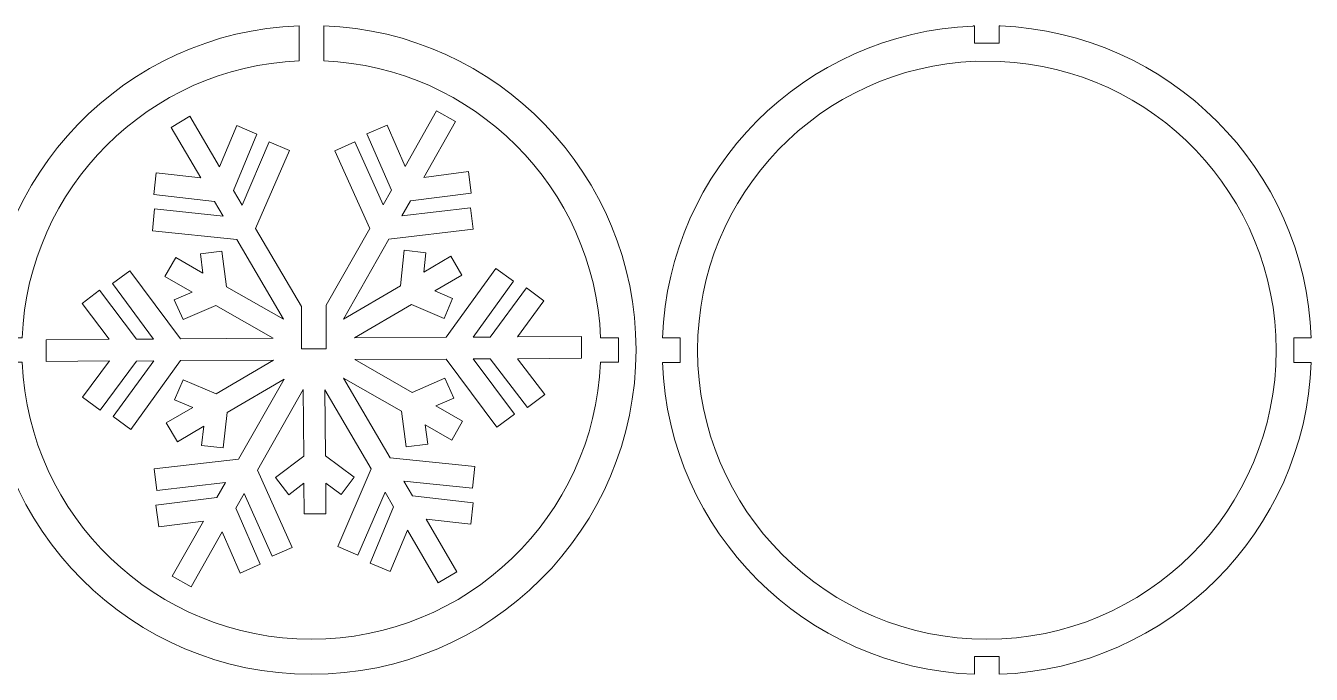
# Model space of a CAD drawing. Header units: centimetres. Extents: x -25.1 to 24.3, y -8.7 to 8.6.
# Drawn here: x -6.91 to 24.35, y -7.87 to 7.91 of the extents above; entities that cross this region are included whole.
import ezdxf

# ---------------------------------------------------------------- set-up
doc = ezdxf.new("R2010")
doc.units = ezdxf.units.CM
doc.header["$MEASUREMENT"] = 0
doc.layers.add('layer 1', color=7, linetype='Continuous')

msp = doc.modelspace()

# ---------------------------------------------------------------- linework, layer by layer
at = {"layer": 'layer 1', "color": 1, "lineweight": 9}
for points, knots in [([(0.03141, -7.87017), (4.39154, -7.87017), (7.92614, -4.33557), (7.92614, 0.02457), (7.92614, 0.02457), (7.92614, 4.28421), (4.55245, 7.75528), (0.33141, 7.91307), (0.33141, 7.91307), (0.33141, 7.91307), (0.33141, 7.05745), (0.33141, 7.05745), (0.33141, 7.05745), (3.9816, 6.90436), (6.91295, 3.97203), (7.06446, 0.32144), (7.06446, 0.32144), (7.06446, 0.32144), (7.50025, 0.32144), (7.50025, 0.32144), (7.50025, 0.32144), (7.50025, 0.32144), (7.50025, -0.27856), (7.50025, -0.27856), (7.50025, -0.27856), (7.50025, -0.27856), (7.06416, -0.27856), (7.06416, -0.27856), (7.06416, -0.27856), (6.90534, -4.02579), (3.8177, -7.01511), (0.03141, -7.01511), (0.03141, -7.01511), (-3.75489, -7.01511), (-6.84253, -4.02579), (-7.00135, -0.27856), (-7.00135, -0.27856), (-7.00135, -0.27856), (-7.4214, -0.27856), (-7.4214, -0.27856), (-7.4214, -0.27856), (-7.4214, -0.27856), (-7.4214, 0.32144), (-7.4214, 0.32144), (-7.4214, 0.32144), (-7.4214, 0.32144), (-7.00165, 0.32144), (-7.00165, 0.32144), (-7.00165, 0.32144), (-6.85014, 3.97203), (-3.91879, 6.90436), (-0.26859, 7.05745), (-0.26859, 7.05745), (-0.26859, 7.05745), (-0.26859, 7.91307), (-0.26859, 7.91307), (-0.26859, 7.91307), (-4.48964, 7.75528), (-7.86333, 4.28421), (-7.86333, 0.02457), (-7.86333, 0.02457), (-7.86333, -4.33557), (-4.32873, -7.87017), (0.03141, -7.87017)], [0, 0, 0, 0, 0.05882353, 0.05882353, 0.05882353, 0.05882353, 0.11764706, 0.11764706, 0.11764706, 0.11764706, 0.17647059, 0.17647059, 0.17647059, 0.17647059, 0.23529412, 0.23529412, 0.23529412, 0.23529412, 0.29411765, 0.29411765, 0.29411765, 0.29411765, 0.35294118, 0.35294118, 0.35294118, 0.35294118, 0.41176471, 0.41176471, 0.41176471, 0.41176471, 0.47058824, 0.47058824, 0.47058824, 0.47058824, 0.52941176, 0.52941176, 0.52941176, 0.52941176, 0.58823529, 0.58823529, 0.58823529, 0.58823529, 0.64705882, 0.64705882, 0.64705882, 0.64705882, 0.70588235, 0.70588235, 0.70588235, 0.70588235, 0.76470588, 0.76470588, 0.76470588, 0.76470588, 0.82352941, 0.82352941, 0.82352941, 0.82352941, 0.88235294, 0.88235294, 0.88235294, 0.88235294, 1, 1, 1, 1]), ([(8.56879, 0.31827), (8.72244, 4.42963), (12.01967, 7.73597), (16.12691, 7.90521), (16.12691, 7.90521), (16.12691, 7.90521), (16.12656, 7.90566), (16.12656, 7.90566), (16.12656, 7.90566), (16.12656, 7.90566), (16.13682, 7.90566), (16.13682, 7.90566), (16.13682, 7.90566), (16.13682, 7.90566), (16.15732, 7.90671), (16.15732, 7.90671), (16.15732, 7.90671), (16.15732, 7.90671), (16.15732, 7.48445), (16.15732, 7.48445), (16.15732, 7.48445), (16.15732, 7.48445), (16.75732, 7.48445), (16.75732, 7.48445), (16.75732, 7.48445), (16.75732, 7.48445), (16.75732, 7.90604), (16.75732, 7.90604), (16.75732, 7.90604), (16.75732, 7.90604), (16.77783, 7.90606), (16.77783, 7.90606), (16.77783, 7.90606), (20.88971, 7.7418), (24.19208, 4.43297), (24.34585, 0.31827), (24.34585, 0.31827), (24.34585, 0.31827), (23.9235, 0.31827), (23.9235, 0.31827), (23.9235, 0.31827), (23.9235, 0.31827), (23.9235, -0.28173), (23.9235, -0.28173), (23.9235, -0.28173), (23.9235, -0.28173), (24.34585, -0.28173), (24.34585, -0.28173), (24.34585, -0.28173), (24.19176, -4.40321), (20.87869, -7.71611), (16.75732, -7.87017), (16.75732, -7.87017), (16.75732, -7.87017), (16.75732, -7.43721), (16.75732, -7.43721), (16.75732, -7.43721), (16.75732, -7.43721), (16.15732, -7.43721), (16.15732, -7.43721), (16.15732, -7.43721), (16.15732, -7.43721), (16.15732, -7.87017), (16.15732, -7.87017), (16.15732, -7.87017), (12.03595, -7.71611), (8.72288, -4.40321), (8.56879, -0.28173), (8.56879, -0.28173), (8.56879, -0.28173), (9.00185, -0.28173), (9.00185, -0.28173), (9.00185, -0.28173), (9.00185, -0.28173), (9.00185, 0.31827), (9.00185, 0.31827), (9.00185, 0.31827), (9.00185, 0.31827), (8.56879, 0.31827), (8.56879, 0.31827)], [0, 0, 0, 0, 0.04761905, 0.04761905, 0.04761905, 0.04761905, 0.0952381, 0.0952381, 0.0952381, 0.0952381, 0.14285714, 0.14285714, 0.14285714, 0.14285714, 0.19047619, 0.19047619, 0.19047619, 0.19047619, 0.23809524, 0.23809524, 0.23809524, 0.23809524, 0.28571429, 0.28571429, 0.28571429, 0.28571429, 0.33333333, 0.33333333, 0.33333333, 0.33333333, 0.38095238, 0.38095238, 0.38095238, 0.38095238, 0.42857143, 0.42857143, 0.42857143, 0.42857143, 0.47619048, 0.47619048, 0.47619048, 0.47619048, 0.52380952, 0.52380952, 0.52380952, 0.52380952, 0.57142857, 0.57142857, 0.57142857, 0.57142857, 0.61904762, 0.61904762, 0.61904762, 0.61904762, 0.66666667, 0.66666667, 0.66666667, 0.66666667, 0.71428571, 0.71428571, 0.71428571, 0.71428571, 0.76190476, 0.76190476, 0.76190476, 0.76190476, 0.80952381, 0.80952381, 0.80952381, 0.80952381, 0.85714286, 0.85714286, 0.85714286, 0.85714286, 0.9047619, 0.9047619, 0.9047619, 0.9047619, 1, 1, 1, 1]), ([(16.77783, 7.04522), (16.77783, 7.04522), (16.17783, 7.04676), (16.17783, 7.04676), (16.17783, 7.04676), (12.42251, 6.89997), (9.42286, 3.80981), (9.42286, 0.01833), (9.42286, 0.01833), (9.42286, -3.86679), (12.57238, -7.01613), (16.45732, -7.01613), (16.45732, -7.01613), (20.34226, -7.01613), (23.49178, -3.86679), (23.49178, 0.01833), (23.49178, 0.01833), (23.49178, 3.79601), (20.51397, 6.87761), (16.77783, 7.04522)], [0, 0, 0, 0, 0.16666667, 0.16666667, 0.16666667, 0.16666667, 0.33333333, 0.33333333, 0.33333333, 0.33333333, 0.5, 0.5, 0.5, 0.5, 0.66666667, 0.66666667, 0.66666667, 0.66666667, 1, 1, 1, 1]), ([(3.07345, 5.84362), (3.07345, 5.84362), (2.30959, 4.48798), (2.30959, 4.48798), (2.30959, 4.48798), (2.30959, 4.48798), (1.87119, 5.49169), (1.87119, 5.49169), (1.87119, 5.49169), (1.87119, 5.49169), (1.38099, 5.27938), (1.38099, 5.27938), (1.38099, 5.27938), (1.38099, 5.27938), (1.98033, 3.91217), (1.98033, 3.91217), (1.98033, 3.91217), (1.98033, 3.91217), (1.77835, 3.55361), (1.77835, 3.55361), (1.77835, 3.55361), (1.77835, 3.55361), (1.08968, 5.08625), (1.08968, 5.08625), (1.08968, 5.08625), (1.08968, 5.08625), (0.60319, 4.86832), (0.60319, 4.86832), (0.60319, 4.86832), (0.60319, 4.86832), (1.45446, 2.98115), (1.45446, 2.98115), (1.45446, 2.98115), (1.45446, 2.98115), (0.39129, 1.11512), (0.39129, 1.11512), (0.39129, 1.11512), (0.39129, 1.11512), (0.39129, 0.05154), (0.39129, 0.05154), (0.39129, 0.05154), (0.39129, 0.05154), (-0.20871, 0.05154), (-0.20871, 0.05154), (-0.20871, 0.05154), (-0.20871, 0.05154), (-0.20871, 1.07684), (-0.20871, 1.07684), (-0.20871, 1.07684), (-0.20871, 1.07684), (-1.32458, 2.9805), (-1.32458, 2.9805), (-1.32458, 2.9805), (-1.32458, 2.9805), (-0.50151, 4.87378), (-0.50151, 4.87378), (-0.50151, 4.87378), (-0.50151, 4.87378), (-0.99422, 5.08787), (-0.99422, 5.08787), (-0.99422, 5.08787), (-0.99422, 5.08787), (-1.65519, 3.54453), (-1.65519, 3.54453), (-1.65519, 3.54453), (-1.65519, 3.54453), (-1.86478, 3.9021), (-1.86478, 3.9021), (-1.86478, 3.9021), (-1.86478, 3.9021), (-1.29057, 5.27419), (-1.29057, 5.27419), (-1.29057, 5.27419), (-1.29057, 5.27419), (-1.77996, 5.48272), (-1.77996, 5.48272), (-1.77996, 5.48272), (-1.77996, 5.48272), (-2.202, 4.47739), (-2.202, 4.47739), (-2.202, 4.47739), (-2.202, 4.47739), (-2.92318, 5.70771), (-2.92318, 5.70771), (-2.92318, 5.70771), (-2.92318, 5.70771), (-3.38048, 5.43966), (-3.38048, 5.43966), (-3.38048, 5.43966), (-3.38048, 5.43966), (-2.65929, 4.20935), (-2.65929, 4.20935), (-2.65929, 4.20935), (-2.65929, 4.20935), (-3.7428, 4.33217), (-3.7428, 4.33217), (-3.7428, 4.33217), (-3.7428, 4.33217), (-3.79997, 3.80326), (-3.79997, 3.80326), (-3.79997, 3.80326), (-3.79997, 3.80326), (-2.32208, 3.63406), (-2.32208, 3.63406), (-2.32208, 3.63406), (-2.32208, 3.63406), (-2.11249, 3.27647), (-2.11249, 3.27647), (-2.11249, 3.27647), (-2.11249, 3.27647), (-3.78232, 3.45357), (-3.78232, 3.45357), (-3.78232, 3.45357), (-3.78232, 3.45357), (-3.83046, 2.92246), (-3.83046, 2.92246), (-3.83046, 2.92246), (-3.83046, 2.92246), (-1.78187, 2.71244), (-1.78187, 2.71244), (-1.78187, 2.71244), (-1.78187, 2.71244), (-0.64263, 0.7689), (-0.64263, 0.7689), (-0.64263, 0.7689), (-0.64263, 0.7689), (-2.02917, 1.56193), (-2.02917, 1.56193), (-2.02917, 1.56193), (-2.02917, 1.56193), (-2.14513, 2.42446), (-2.14513, 2.42446), (-2.14513, 2.42446), (-2.14513, 2.42446), (-2.66817, 2.35803), (-2.66817, 2.35803), (-2.66817, 2.35803), (-2.66817, 2.35803), (-2.61039, 1.88921), (-2.61039, 1.88921), (-2.61039, 1.88921), (-2.61039, 1.88921), (-3.26777, 2.26928), (-3.26777, 2.26928), (-3.26777, 2.26928), (-3.26777, 2.26928), (-3.52969, 1.80802), (-3.52969, 1.80802), (-3.52969, 1.80802), (-3.52969, 1.80802), (-2.86659, 1.43124), (-2.86659, 1.43124), (-2.86659, 1.43124), (-2.86659, 1.43124), (-3.30319, 1.24293), (-3.30319, 1.24293), (-3.30319, 1.24293), (-3.30319, 1.24293), (-3.0882, 0.7611), (-3.0882, 0.7611), (-3.0882, 0.7611), (-3.0882, 0.7611), (-2.29412, 1.10654), (-2.29412, 1.10654), (-2.29412, 1.10654), (-2.29412, 1.10654), (-0.89542, 0.30545), (-0.89542, 0.30545), (-0.89542, 0.30545), (-0.89542, 0.30545), (-3.15253, 0.29574), (-3.15253, 0.29574), (-3.15253, 0.29574), (-3.15253, 0.29574), (-4.38543, 1.95178), (-4.38543, 1.95178), (-4.38543, 1.95178), (-4.38543, 1.95178), (-4.8077, 1.63666), (-4.8077, 1.63666), (-4.8077, 1.63666), (-4.8077, 1.63666), (-3.80695, 0.28715), (-3.80695, 0.28715), (-3.80695, 0.28715), (-3.80695, 0.28715), (-4.22392, 0.28292), (-4.22392, 0.28292), (-4.22392, 0.28292), (-4.22392, 0.28292), (-5.12411, 1.4736), (-5.12411, 1.4736), (-5.12411, 1.4736), (-5.12411, 1.4736), (-5.54321, 1.15303), (-5.54321, 1.15303), (-5.54321, 1.15303), (-5.54321, 1.15303), (-4.88498, 0.28566), (-4.88498, 0.28566), (-4.88498, 0.28566), (-4.88498, 0.28566), (-6.42003, 0.27142), (-6.42003, 0.27142), (-6.42003, 0.27142), (-6.42003, 0.27142), (-6.41604, -0.2592), (-6.41604, -0.2592), (-6.41604, -0.2592), (-6.41604, -0.2592), (-4.88106, -0.2448), (-4.88106, -0.2448), (-4.88106, -0.2448), (-4.88106, -0.2448), (-5.53157, -1.12895), (-5.53157, -1.12895), (-5.53157, -1.12895), (-5.53157, -1.12895), (-5.10221, -1.43995), (-5.10221, -1.43995), (-5.10221, -1.43995), (-5.10221, -1.43995), (-4.22018, -0.24786), (-4.22018, -0.24786), (-4.22018, -0.24786), (-4.22018, -0.24786), (-3.8031, -0.24316), (-3.8031, -0.24316), (-3.8031, -0.24316), (-3.8031, -0.24316), (-4.78421, -1.59884), (-4.78421, -1.59884), (-4.78421, -1.59884), (-4.78421, -1.59884), (-4.35474, -1.90994), (-4.35474, -1.90994), (-4.35474, -1.90994), (-4.35474, -1.90994), (-3.1488, -0.23498), (-3.1488, -0.23498), (-3.1488, -0.23498), (-3.1488, -0.23498), (-0.89173, -0.22528), (-0.89173, -0.22528), (-0.89173, -0.22528), (-0.89173, -0.22528), (-2.28578, -1.04244), (-2.28578, -1.04244), (-2.28578, -1.04244), (-2.28578, -1.04244), (-3.08559, -0.70064), (-3.08559, -0.70064), (-3.08559, -0.70064), (-3.08559, -0.70064), (-3.29315, -1.18999), (-3.29315, -1.18999), (-3.29315, -1.18999), (-3.29315, -1.18999), (-2.85442, -1.37575), (-2.85442, -1.37575), (-2.85442, -1.37575), (-2.85442, -1.37575), (-3.49576, -1.75168), (-3.49576, -1.75168), (-3.49576, -1.75168), (-3.49576, -1.75168), (-3.22737, -2.20955), (-3.22737, -2.20955), (-3.22737, -2.20955), (-3.22737, -2.20955), (-2.58603, -1.83362), (-2.58603, -1.83362), (-2.58603, -1.83362), (-2.58603, -1.83362), (-2.64163, -2.30147), (-2.64163, -2.30147), (-2.64163, -2.30147), (-2.64163, -2.30147), (-2.11328, -2.35941), (-2.11328, -2.35941), (-2.11328, -2.35941), (-2.11328, -2.35941), (-2.01741, -1.50032), (-2.01741, -1.50032), (-2.01741, -1.50032), (-2.01741, -1.50032), (-0.62886, -0.6864), (-0.62886, -0.6864), (-0.62886, -0.6864), (-0.62886, -0.6864), (-1.74103, -2.63662), (-1.74103, -2.63662), (-1.74103, -2.63662), (-1.74103, -2.63662), (-3.79162, -2.87061), (-3.79162, -2.87061), (-3.79162, -2.87061), (-3.79162, -2.87061), (-3.73001, -3.39731), (-3.73001, -3.39731), (-3.73001, -3.39731), (-3.73001, -3.39731), (-2.05909, -3.20572), (-2.05909, -3.20572), (-2.05909, -3.20572), (-2.05909, -3.20572), (-2.26664, -3.56757), (-2.26664, -3.56757), (-2.26664, -3.56757), (-2.26664, -3.56757), (-3.74683, -3.75223), (-3.74683, -3.75223), (-3.74683, -3.75223), (-3.74683, -3.75223), (-3.67648, -4.28135), (-3.67648, -4.28135), (-3.67648, -4.28135), (-3.67648, -4.28135), (-2.59042, -4.13995), (-2.59042, -4.13995), (-2.59042, -4.13995), (-2.59042, -4.13995), (-3.34944, -5.47805), (-3.34944, -5.47805), (-3.34944, -5.47805), (-3.34944, -5.47805), (-2.88837, -5.74053), (-2.88837, -5.74053), (-2.88837, -5.74053), (-2.88837, -5.74053), (-2.13501, -4.40577), (-2.13501, -4.40577), (-2.13501, -4.40577), (-2.13501, -4.40577), (-1.69652, -5.40944), (-1.69652, -5.40944), (-1.69652, -5.40944), (-1.69652, -5.40944), (-1.20976, -5.19186), (-1.20976, -5.19186), (-1.20976, -5.19186), (-1.20976, -5.19186), (-1.80559, -3.83005), (-1.80559, -3.83005), (-1.80559, -3.83005), (-1.80559, -3.83005), (-1.60371, -3.47157), (-1.60371, -3.47157), (-1.60371, -3.47157), (-1.60371, -3.47157), (-0.91839, -4.99851), (-0.91839, -4.99851), (-0.91839, -4.99851), (-0.91839, -4.99851), (-0.4317, -4.78085), (-0.4317, -4.78085), (-0.4317, -4.78085), (-0.4317, -4.78085), (-1.27989, -2.89896), (-1.27989, -2.89896), (-1.27989, -2.89896), (-1.27989, -2.89896), (-0.1653, -0.94014), (-0.1653, -0.94014), (-0.1653, -0.94014), (-0.1653, -0.94014), (-0.15199, -2.56064), (-0.15199, -2.56064), (-0.15199, -2.56064), (-0.15199, -2.56064), (-0.84134, -3.08482), (-0.84134, -3.08482), (-0.84134, -3.08482), (-0.84134, -3.08482), (-0.52039, -3.50452), (-0.52039, -3.50452), (-0.52039, -3.50452), (-0.52039, -3.50452), (-0.14836, -3.21902), (-0.14836, -3.21902), (-0.14836, -3.21902), (-0.14836, -3.21902), (-0.14451, -3.96707), (-0.14451, -3.96707), (-0.14451, -3.96707), (-0.14451, -3.96707), (0.38585, -3.96379), (0.38585, -3.96379), (0.38585, -3.96379), (0.38585, -3.96379), (0.38198, -3.21576), (0.38198, -3.21576), (0.38198, -3.21576), (0.38198, -3.21576), (0.75733, -3.4986), (0.75733, -3.4986), (0.75733, -3.4986), (0.75733, -3.4986), (1.07081, -3.07473), (1.07081, -3.07473), (1.07081, -3.07473), (1.07081, -3.07473), (0.37808, -2.55755), (0.37808, -2.55755), (0.37808, -2.55755), (0.37808, -2.55755), (0.36245, -0.94577), (0.36245, -0.94577), (0.36245, -0.94577), (0.36245, -0.94577), (1.48877, -2.86726), (1.48877, -2.86726), (1.48877, -2.86726), (1.48877, -2.86726), (0.67435, -4.76275), (0.67435, -4.76275), (0.67435, -4.76275), (0.67435, -4.76275), (1.15795, -4.97451), (1.15795, -4.97451), (1.15795, -4.97451), (1.15795, -4.97451), (1.82269, -3.43694), (1.82269, -3.43694), (1.82269, -3.43694), (1.82269, -3.43694), (2.03217, -3.79431), (2.03217, -3.79431), (2.03217, -3.79431), (2.03217, -3.79431), (1.45784, -5.16655), (1.45784, -5.16655), (1.45784, -5.16655), (1.45784, -5.16655), (1.94395, -5.36942), (1.94395, -5.36942), (1.94395, -5.36942), (1.94395, -5.36942), (2.3661, -4.36399), (2.3661, -4.36399), (2.3661, -4.36399), (2.3661, -4.36399), (3.1145, -5.64076), (3.1145, -5.64076), (3.1145, -5.64076), (3.1145, -5.64076), (3.5718, -5.37272), (3.5718, -5.37272), (3.5718, -5.37272), (3.5718, -5.37272), (2.82339, -4.09595), (2.82339, -4.09595), (2.82339, -4.09595), (2.82339, -4.09595), (3.90679, -4.21885), (3.90679, -4.21885), (3.90679, -4.21885), (3.90679, -4.21885), (3.96725, -3.69564), (3.96725, -3.69564), (3.96725, -3.69564), (3.96725, -3.69564), (2.48946, -3.52625), (2.48946, -3.52625), (2.48946, -3.52625), (2.48946, -3.52625), (2.27998, -3.16888), (2.27998, -3.16888), (2.27998, -3.16888), (2.27998, -3.16888), (3.94606, -3.34022), (3.94606, -3.34022), (3.94606, -3.34022), (3.94606, -3.34022), (4.00331, -2.81143), (4.00331, -2.81143), (4.00331, -2.81143), (4.00331, -2.81143), (1.94607, -2.5992), (1.94607, -2.5992), (1.94607, -2.5992), (1.94607, -2.5992), (0.81324, -0.66662), (0.81324, -0.66662), (0.81324, -0.66662), (0.81324, -0.66662), (2.22062, -1.47002), (2.22062, -1.47002), (2.22062, -1.47002), (2.22062, -1.47002), (2.33686, -2.33261), (2.33686, -2.33261), (2.33686, -2.33261), (2.33686, -2.33261), (2.85973, -2.26623), (2.85973, -2.26623), (2.85973, -2.26623), (2.85973, -2.26623), (2.80202, -1.79721), (2.80202, -1.79721), (2.80202, -1.79721), (2.80202, -1.79721), (3.44722, -2.16932), (3.44722, -2.16932), (3.44722, -2.16932), (3.44722, -2.16932), (3.70888, -1.70834), (3.70888, -1.70834), (3.70888, -1.70834), (3.70888, -1.70834), (3.0581, -1.3395), (3.0581, -1.3395), (3.0581, -1.3395), (3.0581, -1.3395), (3.49467, -1.15102), (3.49467, -1.15102), (3.49467, -1.15102), (3.49467, -1.15102), (3.27622, -0.66363), (3.27622, -0.66363), (3.27622, -0.66363), (3.27622, -0.66363), (2.48233, -1.00906), (2.48233, -1.00906), (2.48233, -1.00906), (2.48233, -1.00906), (1.0869, -0.21357), (1.0869, -0.21357), (1.0869, -0.21357), (1.0869, -0.21357), (3.3119, -0.2001), (3.3119, -0.2001), (3.3119, -0.2001), (3.3119, -0.2001), (4.5449, -1.85624), (4.5449, -1.85624), (4.5449, -1.85624), (4.5449, -1.85624), (4.96707, -1.54096), (4.96707, -1.54096), (4.96707, -1.54096), (4.96707, -1.54096), (3.96973, -0.19731), (3.96973, -0.19731), (3.96973, -0.19731), (3.96973, -0.19731), (4.38106, -0.19617), (4.38106, -0.19617), (4.38106, -0.19617), (4.38106, -0.19617), (5.28343, -1.37817), (5.28343, -1.37817), (5.28343, -1.37817), (5.28343, -1.37817), (5.70578, -1.06315), (5.70578, -1.06315), (5.70578, -1.06315), (5.70578, -1.06315), (5.04439, -0.18996), (5.04439, -0.18996), (5.04439, -0.18996), (5.04439, -0.18996), (6.60265, -0.17721), (6.60265, -0.17721), (6.60265, -0.17721), (6.60265, -0.17721), (6.59893, 0.35335), (6.59893, 0.35335), (6.59893, 0.35335), (6.59893, 0.35335), (5.04033, 0.34042), (5.04033, 0.34042), (5.04033, 0.34042), (5.04033, 0.34042), (5.68558, 1.22136), (5.68558, 1.22136), (5.68558, 1.22136), (5.68558, 1.22136), (5.26168, 1.5357), (5.26168, 1.5357), (5.26168, 1.5357), (5.26168, 1.5357), (4.37702, 0.33422), (4.37702, 0.33422), (4.37702, 0.33422), (4.37702, 0.33422), (3.96573, 0.33328), (3.96573, 0.33328), (3.96573, 0.33328), (3.96573, 0.33328), (4.94376, 1.69446), (4.94376, 1.69446), (4.94376, 1.69446), (4.94376, 1.69446), (4.51407, 2.00544), (4.51407, 2.00544), (4.51407, 2.00544), (4.51407, 2.00544), (3.30797, 0.33039), (3.30797, 0.33039), (3.30797, 0.33039), (3.30797, 0.33039), (1.07765, 0.31391), (1.07765, 0.31391), (1.07765, 0.31391), (1.07765, 0.31391), (2.46614, 1.12779), (2.46614, 1.12779), (2.46614, 1.12779), (2.46614, 1.12779), (3.26245, 0.79167), (3.26245, 0.79167), (3.26245, 0.79167), (3.26245, 0.79167), (3.46459, 1.27779), (3.46459, 1.27779), (3.46459, 1.27779), (3.46459, 1.27779), (3.03493, 1.46121), (3.03493, 1.46121), (3.03493, 1.46121), (3.03493, 1.46121), (3.68741, 1.84366), (3.68741, 1.84366), (3.68741, 1.84366), (3.68741, 1.84366), (3.41902, 2.30152), (3.41902, 2.30152), (3.41902, 2.30152), (3.41902, 2.30152), (2.76655, 1.91907), (2.76655, 1.91907), (2.76655, 1.91907), (2.76655, 1.91907), (2.81308, 2.38928), (2.81308, 2.38928), (2.81308, 2.38928), (2.81308, 2.38928), (2.29014, 2.45043), (2.29014, 2.45043), (2.29014, 2.45043), (2.29014, 2.45043), (2.19775, 1.58566), (2.19775, 1.58566), (2.19775, 1.58566), (2.19775, 1.58566), (0.80926, 0.77177), (0.80926, 0.77177), (0.80926, 0.77177), (0.80926, 0.77177), (1.91575, 2.71858), (1.91575, 2.71858), (1.91575, 2.71858), (1.91575, 2.71858), (3.96316, 2.95828), (3.96316, 2.95828), (3.96316, 2.95828), (3.96316, 2.95828), (3.90148, 3.4848), (3.90148, 3.4848), (3.90148, 3.4848), (3.90148, 3.4848), (2.23385, 3.28786), (2.23385, 3.28786), (2.23385, 3.28786), (2.23385, 3.28786), (2.44129, 3.64961), (2.44129, 3.64961), (2.44129, 3.64961), (2.44129, 3.64961), (3.9182, 3.83984), (3.9182, 3.83984), (3.9182, 3.83984), (3.9182, 3.83984), (3.85091, 4.36339), (3.85091, 4.36339), (3.85091, 4.36339), (3.85091, 4.36339), (2.76497, 4.22217), (2.76497, 4.22217), (2.76497, 4.22217), (2.76497, 4.22217), (3.53455, 5.58117), (3.53455, 5.58117), (3.53455, 5.58117), (3.53455, 5.58117), (3.07345, 5.84362), (3.07345, 5.84362)], [0, 0, 0, 0, 0.00578035, 0.00578035, 0.00578035, 0.00578035, 0.01156069, 0.01156069, 0.01156069, 0.01156069, 0.01734104, 0.01734104, 0.01734104, 0.01734104, 0.02312139, 0.02312139, 0.02312139, 0.02312139, 0.02890173, 0.02890173, 0.02890173, 0.02890173, 0.03468208, 0.03468208, 0.03468208, 0.03468208, 0.04046243, 0.04046243, 0.04046243, 0.04046243, 0.04624277, 0.04624277, 0.04624277, 0.04624277, 0.05202312, 0.05202312, 0.05202312, 0.05202312, 0.05780347, 0.05780347, 0.05780347, 0.05780347, 0.06358382, 0.06358382, 0.06358382, 0.06358382, 0.06936416, 0.06936416, 0.06936416, 0.06936416, 0.07514451, 0.07514451, 0.07514451, 0.07514451, 0.08092486, 0.08092486, 0.08092486, 0.08092486, 0.0867052, 0.0867052, 0.0867052, 0.0867052, 0.09248555, 0.09248555, 0.09248555, 0.09248555, 0.0982659, 0.0982659, 0.0982659, 0.0982659, 0.10404624, 0.10404624, 0.10404624, 0.10404624, 0.10982659, 0.10982659, 0.10982659, 0.10982659, 0.11560694, 0.11560694, 0.11560694, 0.11560694, 0.12138728, 0.12138728, 0.12138728, 0.12138728, 0.12716763, 0.12716763, 0.12716763, 0.12716763, 0.13294798, 0.13294798, 0.13294798, 0.13294798, 0.13872832, 0.13872832, 0.13872832, 0.13872832, 0.14450867, 0.14450867, 0.14450867, 0.14450867, 0.15028902, 0.15028902, 0.15028902, 0.15028902, 0.15606936, 0.15606936, 0.15606936, 0.15606936, 0.16184971, 0.16184971, 0.16184971, 0.16184971, 0.16763006, 0.16763006, 0.16763006, 0.16763006, 0.1734104, 0.1734104, 0.1734104, 0.1734104, 0.17919075, 0.17919075, 0.17919075, 0.17919075, 0.1849711, 0.1849711, 0.1849711, 0.1849711, 0.19075145, 0.19075145, 0.19075145, 0.19075145, 0.19653179, 0.19653179, 0.19653179, 0.19653179, 0.20231214, 0.20231214, 0.20231214, 0.20231214, 0.20809249, 0.20809249, 0.20809249, 0.20809249, 0.21387283, 0.21387283, 0.21387283, 0.21387283, 0.21965318, 0.21965318, 0.21965318, 0.21965318, 0.22543353, 0.22543353, 0.22543353, 0.22543353, 0.23121387, 0.23121387, 0.23121387, 0.23121387, 0.23699422, 0.23699422, 0.23699422, 0.23699422, 0.24277457, 0.24277457, 0.24277457, 0.24277457, 0.24855491, 0.24855491, 0.24855491, 0.24855491, 0.25433526, 0.25433526, 0.25433526, 0.25433526, 0.26011561, 0.26011561, 0.26011561, 0.26011561, 0.26589595, 0.26589595, 0.26589595, 0.26589595, 0.2716763, 0.2716763, 0.2716763, 0.2716763, 0.27745665, 0.27745665, 0.27745665, 0.27745665, 0.28323699, 0.28323699, 0.28323699, 0.28323699, 0.28901734, 0.28901734, 0.28901734, 0.28901734, 0.29479769, 0.29479769, 0.29479769, 0.29479769, 0.30057803, 0.30057803, 0.30057803, 0.30057803, 0.30635838, 0.30635838, 0.30635838, 0.30635838, 0.31213873, 0.31213873, 0.31213873, 0.31213873, 0.31791908, 0.31791908, 0.31791908, 0.31791908, 0.32369942, 0.32369942, 0.32369942, 0.32369942, 0.32947977, 0.32947977, 0.32947977, 0.32947977, 0.33526012, 0.33526012, 0.33526012, 0.33526012, 0.34104046, 0.34104046, 0.34104046, 0.34104046, 0.34682081, 0.34682081, 0.34682081, 0.34682081, 0.35260116, 0.35260116, 0.35260116, 0.35260116, 0.3583815, 0.3583815, 0.3583815, 0.3583815, 0.36416185, 0.36416185, 0.36416185, 0.36416185, 0.3699422, 0.3699422, 0.3699422, 0.3699422, 0.37572254, 0.37572254, 0.37572254, 0.37572254, 0.38150289, 0.38150289, 0.38150289, 0.38150289, 0.38728324, 0.38728324, 0.38728324, 0.38728324, 0.39306358, 0.39306358, 0.39306358, 0.39306358, 0.39884393, 0.39884393, 0.39884393, 0.39884393, 0.40462428, 0.40462428, 0.40462428, 0.40462428, 0.41040462, 0.41040462, 0.41040462, 0.41040462, 0.41618497, 0.41618497, 0.41618497, 0.41618497, 0.42196532, 0.42196532, 0.42196532, 0.42196532, 0.42774566, 0.42774566, 0.42774566, 0.42774566, 0.43352601, 0.43352601, 0.43352601, 0.43352601, 0.43930636, 0.43930636, 0.43930636, 0.43930636, 0.44508671, 0.44508671, 0.44508671, 0.44508671, 0.45086705, 0.45086705, 0.45086705, 0.45086705, 0.4566474, 0.4566474, 0.4566474, 0.4566474, 0.46242775, 0.46242775, 0.46242775, 0.46242775, 0.46820809, 0.46820809, 0.46820809, 0.46820809, 0.47398844, 0.47398844, 0.47398844, 0.47398844, 0.47976879, 0.47976879, 0.47976879, 0.47976879, 0.48554913, 0.48554913, 0.48554913, 0.48554913, 0.49132948, 0.49132948, 0.49132948, 0.49132948, 0.49710983, 0.49710983, 0.49710983, 0.49710983, 0.50289017, 0.50289017, 0.50289017, 0.50289017, 0.50867052, 0.50867052, 0.50867052, 0.50867052, 0.51445087, 0.51445087, 0.51445087, 0.51445087, 0.52023121, 0.52023121, 0.52023121, 0.52023121, 0.52601156, 0.52601156, 0.52601156, 0.52601156, 0.53179191, 0.53179191, 0.53179191, 0.53179191, 0.53757225, 0.53757225, 0.53757225, 0.53757225, 0.5433526, 0.5433526, 0.5433526, 0.5433526, 0.54913295, 0.54913295, 0.54913295, 0.54913295, 0.55491329, 0.55491329, 0.55491329, 0.55491329, 0.56069364, 0.56069364, 0.56069364, 0.56069364, 0.56647399, 0.56647399, 0.56647399, 0.56647399, 0.57225434, 0.57225434, 0.57225434, 0.57225434, 0.57803468, 0.57803468, 0.57803468, 0.57803468, 0.58381503, 0.58381503, 0.58381503, 0.58381503, 0.58959538, 0.58959538, 0.58959538, 0.58959538, 0.59537572, 0.59537572, 0.59537572, 0.59537572, 0.60115607, 0.60115607, 0.60115607, 0.60115607, 0.60693642, 0.60693642, 0.60693642, 0.60693642, 0.61271676, 0.61271676, 0.61271676, 0.61271676, 0.61849711, 0.61849711, 0.61849711, 0.61849711, 0.62427746, 0.62427746, 0.62427746, 0.62427746, 0.6300578, 0.6300578, 0.6300578, 0.6300578, 0.63583815, 0.63583815, 0.63583815, 0.63583815, 0.6416185, 0.6416185, 0.6416185, 0.6416185, 0.64739884, 0.64739884, 0.64739884, 0.64739884, 0.65317919, 0.65317919, 0.65317919, 0.65317919, 0.65895954, 0.65895954, 0.65895954, 0.65895954, 0.66473988, 0.66473988, 0.66473988, 0.66473988, 0.67052023, 0.67052023, 0.67052023, 0.67052023, 0.67630058, 0.67630058, 0.67630058, 0.67630058, 0.68208092, 0.68208092, 0.68208092, 0.68208092, 0.68786127, 0.68786127, 0.68786127, 0.68786127, 0.69364162, 0.69364162, 0.69364162, 0.69364162, 0.69942197, 0.69942197, 0.69942197, 0.69942197, 0.70520231, 0.70520231, 0.70520231, 0.70520231, 0.71098266, 0.71098266, 0.71098266, 0.71098266, 0.71676301, 0.71676301, 0.71676301, 0.71676301, 0.72254335, 0.72254335, 0.72254335, 0.72254335, 0.7283237, 0.7283237, 0.7283237, 0.7283237, 0.73410405, 0.73410405, 0.73410405, 0.73410405, 0.73988439, 0.73988439, 0.73988439, 0.73988439, 0.74566474, 0.74566474, 0.74566474, 0.74566474, 0.75144509, 0.75144509, 0.75144509, 0.75144509, 0.75722543, 0.75722543, 0.75722543, 0.75722543, 0.76300578, 0.76300578, 0.76300578, 0.76300578, 0.76878613, 0.76878613, 0.76878613, 0.76878613, 0.77456647, 0.77456647, 0.77456647, 0.77456647, 0.78034682, 0.78034682, 0.78034682, 0.78034682, 0.78612717, 0.78612717, 0.78612717, 0.78612717, 0.79190751, 0.79190751, 0.79190751, 0.79190751, 0.79768786, 0.79768786, 0.79768786, 0.79768786, 0.80346821, 0.80346821, 0.80346821, 0.80346821, 0.80924855, 0.80924855, 0.80924855, 0.80924855, 0.8150289, 0.8150289, 0.8150289, 0.8150289, 0.82080925, 0.82080925, 0.82080925, 0.82080925, 0.8265896, 0.8265896, 0.8265896, 0.8265896, 0.83236994, 0.83236994, 0.83236994, 0.83236994, 0.83815029, 0.83815029, 0.83815029, 0.83815029, 0.84393064, 0.84393064, 0.84393064, 0.84393064, 0.84971098, 0.84971098, 0.84971098, 0.84971098, 0.85549133, 0.85549133, 0.85549133, 0.85549133, 0.86127168, 0.86127168, 0.86127168, 0.86127168, 0.86705202, 0.86705202, 0.86705202, 0.86705202, 0.87283237, 0.87283237, 0.87283237, 0.87283237, 0.87861272, 0.87861272, 0.87861272, 0.87861272, 0.88439306, 0.88439306, 0.88439306, 0.88439306, 0.89017341, 0.89017341, 0.89017341, 0.89017341, 0.89595376, 0.89595376, 0.89595376, 0.89595376, 0.9017341, 0.9017341, 0.9017341, 0.9017341, 0.90751445, 0.90751445, 0.90751445, 0.90751445, 0.9132948, 0.9132948, 0.9132948, 0.9132948, 0.91907514, 0.91907514, 0.91907514, 0.91907514, 0.92485549, 0.92485549, 0.92485549, 0.92485549, 0.93063584, 0.93063584, 0.93063584, 0.93063584, 0.93641618, 0.93641618, 0.93641618, 0.93641618, 0.94219653, 0.94219653, 0.94219653, 0.94219653, 0.94797688, 0.94797688, 0.94797688, 0.94797688, 0.95375723, 0.95375723, 0.95375723, 0.95375723, 0.95953757, 0.95953757, 0.95953757, 0.95953757, 0.96531792, 0.96531792, 0.96531792, 0.96531792, 0.97109827, 0.97109827, 0.97109827, 0.97109827, 0.97687861, 0.97687861, 0.97687861, 0.97687861, 0.98265896, 0.98265896, 0.98265896, 0.98265896, 0.98843931, 0.98843931, 0.98843931, 0.98843931, 1, 1, 1, 1])]:
    msp.add_open_spline(points, degree=3, knots=knots, dxfattribs=at)

doc.saveas('drawing.dxf')
